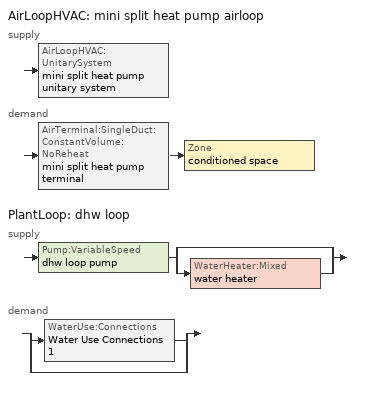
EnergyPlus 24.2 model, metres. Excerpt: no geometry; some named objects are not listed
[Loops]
AirLoopHVAC 'mini split heat pump airloop'
 supply: AirLoopHVAC:UnitarySystem 'mini split heat pump unitary system'
 demand: AirTerminal:SingleDuct:ConstantVolume:NoReheat 'mini split heat pump terminal' > Zone 'conditioned space'
PlantLoop 'dhw loop'
 supply: Pump:VariableSpeed 'dhw loop pump' > split
  | bypass
  | WaterHeater:Mixed 'water heater'
 demand: split
  | WaterUse:Connections 'Water Use Connections 1'
  | bypass
[ZoneControl:Thermostat]
conditioned space Thermostat: Zone or ZoneList=conditioned space; Control Type Schedule=conditioned space Thermostat Schedule; Control 1=conditioned space temperature setpoint; Temperature Difference Between Cutout And Setpoint {deltaC}=0
[ThermostatSetpoint:DualSetpoint]
conditioned space temperature setpoint: Heating Setpoint Temperature Schedule=heating setpoint; Cooling Setpoint Temperature Schedule=cooling setpoint
[AirLoopHVAC:UnitarySystem] Control Type=Load; Controlling Zone or Thermostat Location=conditioned space; Dehumidification Control Type=None; Availability Schedule=Always On Discrete; Fan Placement=BlowThrough; DX Heating Coil Sizing Ratio=1; Use DOAS DX Cooling Coil=No; Minimum Supply Air Temperature {C}=2; Latent Load Control=SensibleOnlyLoadControl; Heating Supply Air Flow Rate Method=SupplyAirFlowRate; No Load Supply Air Flow Rate Method=SupplyAirFlowRate; No Load Supply Air Flow Rate {m3/s}=0; No Load Supply Air Flow Rate Control Set To Low Speed=Yes; Maximum Supply Air Temperature {C}=48.8889; Maximum Outdoor Dry-Bulb Temperature for Supplemental Heater Operation {C}=21; Ancillary On-Cycle Electric Power {W}=0; Ancillary Off-Cycle Electric Power {W}=0
Name | Supply Fan | Supply Air Fan Operating Mode Schedule | Heating Coil | Cooling Supply Air Flow Rate Method | Heating Supply Air Flow Rate {m3/s} | Cooling Coil | Cooling Supply Air Flow Rate {m3/s} | Design Specification Multispeed Object
unit heater unitary system | unit heater supply fan | unit heater auto fan schedule | unit heater htg coil | None | 0.00141584
unit heater unitary system 1 | unit heater supply fan 1 | unit heater auto fan schedule 1 | unit heater htg coil 1 | None | 1.27048
mini split heat pump unitary system | mini split heat pump supply fan | mini split heat pump auto fan schedule | mini split heat pump htg coil | SupplyAirFlowRate | 0.284584 | mini split heat pump clg coil | 0.284584 | Unitary System Performance Multispeed 1
[Fan:SystemModel] Availability Schedule=Always On Discrete; Speed Control Method=Discrete; Electric Power Minimum Flow Rate Fraction=0.2; Design Pressure Rise {Pa}=500; Motor Efficiency=1; Motor In Air Stream Fraction=1; Design Electric Power Consumption {W}=Autosize; Design Power Sizing Method=PowerPerFlow; Electric Power Per Unit Flow Rate Per Unit Pressure {W/((m3/s)-Pa)}=1.66667; Fan Total Efficiency=0.7; Motor Loss Radiative Fraction=0
Name | Design Maximum Air Flow Rate {m3/s} | Electric Power Per Unit Flow Rate {W/(m3/s)} | Number of Speeds | Speed Flow Fraction 1 | Speed Electric Power Fraction 1 | Speed Flow Fraction 2 | Speed Electric Power Fraction 2 | Speed Flow Fraction 3 | Speed Electric Power Fraction 3 | Speed Flow Fraction 4 | Speed Electric Power Fraction 4
unit heater supply fan | 0.00141584 | 1e-06 | 1 | 1 | 1
unit heater supply fan 1 | 1.27048 | 31.4841 | 1 | 1 | 1
mini split heat pump supply fan | 0.350473 | 148.322 | 4 | 0.20706 | 0.00888 | 0.252 | 0.016 | 0.812 | 0.53539 | 1 | 1
[Coil:Heating:Fuel] Availability Schedule=Always On Discrete; On Cycle Parasitic Electric Load {W}=0; Off Cycle Parasitic Fuel Load {W}=0
Name | Fuel Type | Burner Efficiency | Nominal Capacity {W}
unit heater htg coil | Propane | 0.6 | 0.293071
unit heater htg coil 1 | OtherFuel2 | 0.75 | 27046.4
[AirTerminal:SingleDuct:ConstantVolume:NoReheat]
mini split heat pump terminal: Availability Schedule=Always On Discrete; Maximum Air Flow Rate {m3/s}=0.284584
[Zone equipment]
conditioned space: unit heater unitary system, unit heater unitary system 1, mini split heat pump terminal
[AirLoopHVAC]
mini split heat pump airloop: Design Supply Air Flow Rate {m3/s}=0.284584; Design Return Air Flow Fraction of Supply Air Flow=1
[Sizing:System]
mini split heat pump airloop: Type of Load to Size On=Sensible; Design Outdoor Air Flow Rate {m3/s}=Autosize; Central Heating Maximum System Air Flow Ratio=0.3; Preheat Design Temperature {C}=7; Preheat Design Humidity Ratio {kgWater/kgDryAir}=0.008; Precool Design Temperature {C}=12.8; Precool Design Humidity Ratio {kgWater/kgDryAir}=0.008; Central Cooling Design Supply Air Temperature {C}=12.8; Central Heating Design Supply Air Temperature {C}=16.7; Type of Zone Sum to Use=NonCoincident; 100% Outdoor Air in Cooling=Yes; 100% Outdoor Air in Heating=Yes; Central Cooling Design Supply Air Humidity Ratio {kgWater/kgDryAir}=0.0085; Central Heating Design Supply Air Humidity Ratio {kgWater/kgDryAir}=0.008; Cooling Supply Air Flow Rate Method=DesignDay; Cooling Supply Air Flow Rate {m3/s}=0; Cooling Supply Air Flow Rate Per Floor Area {m3/s-m2}=0.00996765; Cooling Fraction of Autosized Cooling Supply Air Flow Rate=1; Cooling Supply Air Flow Rate Per Unit Cooling Capacity {m3/s-W}=3.94755e-05; Heating Supply Air Flow Rate Method=DesignDay; Heating Supply Air Flow Rate {m3/s}=0; Heating Supply Air Flow Rate Per Floor Area {m3/s-m2}=0.00996765; Heating Fraction of Autosized Heating Supply Air Flow Rate=1; Heating Fraction of Autosized Cooling Supply Air Flow Rate=1; Heating Supply Air Flow Rate Per Unit Heating Capacity {m3/s-W}=3.15882e-05; System Outdoor Air Method=ZoneSum; Zone Maximum Outdoor Air Fraction=1; Cooling Design Capacity Method=CoolingDesignCapacity; Cooling Design Capacity {W}=Autosize; Cooling Design Capacity Per Floor Area {W/m2}=234.7; Fraction of Autosized Cooling Design Capacity=1; Heating Design Capacity Method=HeatingDesignCapacity; Heating Design Capacity {W}=Autosize; Heating Design Capacity Per Floor Area {W/m2}=157; Fraction of Autosized Heating Design Capacity=1; Central Cooling Capacity Control Method=OnOff; Occupant Diversity=Autosize
[AvailabilityManager:Scheduled]
mini split heat pump airloop Availability Manager: Schedule=Always On Discrete
[Coil:Heating:DX:MultiSpeed]
mini split heat pump htg coil: Availability Schedule=Always On Discrete; Minimum Outdoor Dry-Bulb Temperature for Compressor Operation {C}=-40; Crankcase Heater Capacity {W}=50; Maximum Outdoor Dry-Bulb Temperature for Crankcase Heater Operation {C}=10; Defrost Energy Input Ratio Function of Temperature Curve=Defrosteir; Maximum Outdoor Dry-Bulb Temperature for Defrost Operation {C}=4.44444; Defrost Strategy=ReverseCycle; Defrost Control=Timed; Defrost Time Period Fraction=0.058333; Resistive Defrost Heater Capacity {W}=AutoSize; Apply Part Load Fraction to Speeds Greater than 1=No; Fuel Type=Electricity; Region number for Calculating HSPF=4; Number of Speeds=2; Speed Gross Rated Heating Capacity 1 {W}=1644; Speed Gross Rated Heating COP 1 {W/W}=4.21514; Speed Rated Air Flow Rate 1 {m3/s}=0.0882919; Speed Rated Supply Air Fan Power Per Volume Flow Rate 2017 1 {W/(m3/s)}=773.3; Speed Rated Supply Air Fan Power Per Volume Flow Rate 2023 1 {W/(m3/s)}=934.4; Speed Heating Capacity Function of Temperature Curve Name 1=Heat-CAP-fT1; Speed Heating Capacity Function of Flow Fraction Curve Name 1=Heat-CAP-fFF1; Speed Energy Input Ratio Function of Temperature Curve Name 1=Heat-EIR-fT1; Speed Energy Input Ratio Function of Flow Fraction Curve Name 1=Heat-EIR-fFF1; Speed Part Load Fraction Correlation Curve Name 1=Heat-PLF-fPLR1; Speed Rated Waste Heat Fraction of Power Input 1=0.2; Speed Waste Heat Function of Temperature Curve Name 1=ConstantBiquadratic 1; Speed Gross Rated Heating Capacity 2 {W}=6475.14; Speed Gross Rated Heating COP 2 {W/W}=2.90594; Speed Rated Air Flow Rate 2 {m3/s}=0.350364; Speed Rated Supply Air Fan Power Per Volume Flow Rate 2017 2 {W/(m3/s)}=773.3; Speed Rated Supply Air Fan Power Per Volume Flow Rate 2023 2 {W/(m3/s)}=934.4; Speed Heating Capacity Function of Temperature Curve Name 2=Heat-CAP-fT2; Speed Heating Capacity Function of Flow Fraction Curve Name 2=Heat-CAP-fFF2; Speed Energy Input Ratio Function of Temperature Curve Name 2=Heat-EIR-fT2; Speed Energy Input Ratio Function of Flow Fraction Curve Name 2=Heat-EIR-fFF2; Speed Part Load Fraction Correlation Curve Name 2=Heat-PLF-fPLR2; Speed Rated Waste Heat Fraction of Power Input 2=0.2; Speed Waste Heat Function of Temperature Curve Name 2=ConstantBiquadratic 1
[Coil:Cooling:DX:MultiSpeed]
mini split heat pump clg coil: Availability Schedule=Always On Discrete; Condenser Type=AirCooled; Minimum Outdoor Dry-Bulb Temperature for Compressor Operation {C}=-25; Apply Part Load Fraction to Speeds Greater than 1=No; Apply Latent Degradation to Speeds Greater than 1=No; Crankcase Heater Capacity {W}=50; Maximum Outdoor Dry-Bulb Temperature for Crankcase Heater Operation {C}=10; Basin Heater Capacity {W/K}=0; Basin Heater Setpoint Temperature {C}=2; Fuel Type=Electricity; Number of Speeds=2; Speed Gross Rated Total Cooling Capacity 1 {W}=1351.96; Speed Gross Rated Sensible Heat Ratio 1=0.806404; Speed Gross Rated Cooling COP 1 {W/W}=3.79972; Speed Rated Air Flow Rate 1 {m3/s}=0.0725462; Speed Rated Evaporator Fan Power Per Volume Flow Rate 2017 1 {W/(m3/s)}=773.3; Speed Rated Evaporator Fan Power Per Volume Flow Rate 2023 1 {W/(m3/s)}=934.4; Speed Total Cooling Capacity Function of Temperature Curve Name 1=Cool-CAP-fT1; Speed Total Cooling Capacity Function of Flow Fraction Curve Name 1=Cool-CAP-fFF1; Speed Energy Input Ratio Function of Temperature Curve Name 1=Cool-EIR-fT1; Speed Energy Input Ratio Function of Flow Fraction Curve Name 1=Cool-EIR-fFF1; Speed Part Load Fraction Correlation Curve Name 1=Cool-PLF-fPLR1; Speed Nominal Time for Condensate Removal to Begin 1 {s}=1000; Speed Ratio of Initial Moisture Evaporation Rate and Steady State Latent Capacity 1=1.5; Speed Maximum Cycling Rate 1 {cycles/hr}=3; Speed Latent Capacity Time Constant 1 {s}=45; Speed Rated Waste Heat Fraction of Power Input 1=0.2; Speed Waste Heat Function of Temperature Curve Name 1=ConstantBiquadratic; Speed Evaporative Condenser Effectiveness 1=0.9; Speed Evaporative Condenser Air Flow Rate 1 {m3/s}=AutoSize; Speed Rated Evaporative Condenser Pump Power Consumption 1 {W}=AutoSize; Speed Gross Rated Total Cooling Capacity 2 {W}=5327.81; Speed Gross Rated Sensible Heat Ratio 2=0.759942; Speed Gross Rated Cooling COP 2 {W/W}=2.89066; Speed Rated Air Flow Rate 2 {m3/s}=0.284495; Speed Rated Evaporator Fan Power Per Volume Flow Rate 2017 2 {W/(m3/s)}=773.3; Speed Rated Evaporator Fan Power Per Volume Flow Rate 2023 2 {W/(m3/s)}=934.4; Speed Total Cooling Capacity Function of Temperature Curve Name 2=Cool-CAP-fT2; Speed Total Cooling Capacity Function of Flow Fraction Curve Name 2=Cool-CAP-fFF2; Speed Energy Input Ratio Function of Temperature Curve Name 2=Cool-EIR-fT2; Speed Energy Input Ratio Function of Flow Fraction Curve Name 2=Cool-EIR-fFF2; Speed Part Load Fraction Correlation Curve Name 2=Cool-PLF-fPLR2; Speed Nominal Time for Condensate Removal to Begin 2 {s}=1000; Speed Ratio of Initial Moisture Evaporation Rate and Steady State Latent Capacity 2=1.5; Speed Maximum Cycling Rate 2 {cycles/hr}=3; Speed Latent Capacity Time Constant 2 {s}=45; Speed Rated Waste Heat Fraction of Power Input 2=0.2; Speed Waste Heat Function of Temperature Curve Name 2=ConstantBiquadratic; Speed Evaporative Condenser Effectiveness 2=0.9; Speed Evaporative Condenser Air Flow Rate 2 {m3/s}=AutoSize; Speed Rated Evaporative Condenser Pump Power Consumption 2 {W}=AutoSize
[UnitarySystemPerformance:Multispeed]
Unitary System Performance Multispeed 1: Number of Speeds for Heating=2; Number of Speeds for Cooling=2; Single Mode Operation=No; No Load Supply Air Flow Rate Ratio=1; Heating Speed Supply Air Flow Ratio 1=0.310345; Cooling Speed Supply Air Flow Ratio 1=0.255; Heating Speed Supply Air Flow Ratio 2=1.23153; Cooling Speed Supply Air Flow Ratio 2=1
[PlantLoop]
dhw loop: Fluid Type=Water; Plant Equipment Operation Scheme=dhw loop Operation Schemes; Maximum Loop Temperature {C}=100; Minimum Loop Temperature {C}=0; Maximum Loop Flow Rate {m3/s}=0.01; Minimum Loop Flow Rate {m3/s}=0; Plant Loop Volume {m3}=0.003; Load Distribution Scheme=Optimal; Plant Loop Demand Calculation Scheme=SingleSetpoint; Common Pipe Simulation=None
[Sizing:Plant]
dhw loop: Loop Type=Heating; Design Loop Exit Temperature {C}=56; Loop Design Temperature Difference {deltaC}=5.55556; Sizing Option=NonCoincident; Zone Timesteps in Averaging Window=1; Coincident Sizing Factor Mode=None
[Pump:VariableSpeed]
dhw loop pump: Design Maximum Flow Rate {m3/s}=0.01; Design Pump Head {Pa}=1; Design Power Consumption {W}=0; Motor Efficiency=0.85; Fraction of Motor Inefficiencies to Fluid Stream=0; Coefficient 1 of the Part Load Performance Curve=0; Coefficient 2 of the Part Load Performance Curve=1; Coefficient 3 of the Part Load Performance Curve=0; Coefficient 4 of the Part Load Performance Curve=0; Design Minimum Flow Rate {m3/s}=0; Pump Control Type=Intermittent; Skin Loss Radiative Fraction=0.5; Design Power Sizing Method=PowerPerFlowPerPressure; Design Electric Power per Unit Flow Rate {W/(m3/s)}=348701.1; Design Shaft Power per Unit Flow Rate per Unit Head {W/((m3/s)-Pa)}=1.28205; Design Minimum Flow Rate Fraction=0
[WaterHeater:Mixed]
water heater: Tank Volume {m3}=0.245635; Setpoint Temperature Schedule=water heater setpoint; Deadband Temperature Difference {deltaC}=2; Maximum Temperature Limit {C}=99; Heater Control Type=Cycle; Heater Maximum Capacity {W}=5500.06; Heater Minimum Capacity {W}=0; Heater Ignition Minimum Flow Rate {m3/s}=0; Heater Ignition Delay {s}=0; Heater Fuel Type=Electricity; Heater Thermal Efficiency=1; Off Cycle Parasitic Fuel Consumption Rate {W}=0; Off Cycle Parasitic Fuel Type=Electricity; Off Cycle Parasitic Heat Fraction to Tank=0; On Cycle Parasitic Fuel Consumption Rate {W}=0; On Cycle Parasitic Fuel Type=Electricity; On Cycle Parasitic Heat Fraction to Tank=0; Ambient Temperature Indicator=Zone; Ambient Temperature Zone=conditioned space; Off Cycle Loss Coefficient to Ambient Temperature {W/K}=1.8627; Off Cycle Loss Fraction to Zone=1; On Cycle Loss Coefficient to Ambient Temperature {W/K}=1.8627; On Cycle Loss Fraction to Zone=1; Use Side Effectiveness=1; Source Side Effectiveness=1; Use Side Design Flow Rate {m3/s}=Autosize; Source Side Design Flow Rate {m3/s}=Autosize; Indirect Water Heating Recovery Time {hr}=1.5; Source Side Flow Control Mode=IndirectHeatPrimarySetpoint
[WaterHeater:Sizing]
water heater: Design Mode=PeakDraw; Time Storage Can Meet Peak Draw {hr}=0.538503; Time for Tank Recovery {hr}=0; Nominal Tank Volume for Autosizing Plant Connections {m3}=1
[SetpointManager:Scheduled]
Setpoint Manager Scheduled 1: Control Variable=Temperature; Schedule=dhw temp
[WaterUse:Connections]
Water Use Connections 1: Drain Water Heat Exchanger Type=None; Drain Water Heat Exchanger Destination=Plant; Water Use Equipment Name 1=dhw fixtures; Water Use Equipment Name 2=dhw distribution waste; Water Use Equipment Name 3=clothes washer; Water Use Equipment Name 4=dishwasher
[WaterUse:Equipment]
Name | Peak Flow Rate {m3/s} | Flow Rate Fraction Schedule | Target Temperature Schedule
dhw fixtures | 4.43975e-06 | dhw fixtures schedule | mixed water temperature schedule
dhw distribution waste | 1.34594e-06 | dhw fixtures schedule | mixed water temperature schedule
clothes washer | 9.69919e-07 | clothes washer schedule
dishwasher | 2.90872e-07 | dishwasher schedule
[PlantEquipmentOperationSchemes]
dhw loop Operation Schemes: Control Scheme Object Type 1=PlantEquipmentOperation:HeatingLoad; Control Scheme Name 1=dhw loop Heating Operation Scheme; Control Scheme Schedule Name 1=Always On Discrete
[PlantEquipmentOperation:HeatingLoad]
dhw loop Heating Operation Scheme: Load Range Lower Limit 1 {W}=0; Load Range Upper Limit 1 {W}=1000000000; Range Equipment List Name 1=dhw loop Heating Equipment List
[PlantEquipmentList]
dhw loop Heating Equipment List: WaterHeater:Mixed, water heater
[EnergyManagementSystem:GlobalVariable]
infil_program_Qfan
infil_program_Qinf
mini_split_heat_pump_airloop_Fan_RTF
natural_vent_program_Qnv
natural_vent_program_Qwhf
[EnergyManagementSystem:InternalVariable]
mini_split_heat_pump_airloop_max_sup_fan_mfr: Internal Data Index Key=mini split heat pump supply fan; Internal Data Type=Fan Maximum Mass Flow Rate
[EnergyManagementSystem:Sensor]
Name | Output:Variable or Output:Meter Index Key | Output:Variable or Output:Meter
airflow_gain | infil flow | Infiltration Sensible Heat Gain Energy
airflow_gain_1 | natural vent flow | Infiltration Sensible Heat Gain Energy
airflow_gain_2 | whole house fan flow | Infiltration Sensible Heat Gain Energy
airflow_loss | infil flow | Infiltration Sensible Heat Loss Energy
airflow_loss_1 | natural vent flow | Infiltration Sensible Heat Loss Energy
airflow_loss_2 | whole house fan flow | Infiltration Sensible Heat Loss Energy
clg_load_cond |  | Cooling:EnergyTransfer:Zone:CONDITIONED SPACE
clg_sp_s; clg_sp_s_1 | cooling setpoint | Schedule Value
clothes_dryer_exhaust_0_sch_s | clothes dryer exhaust 0 schedule | Schedule Value
conditioned_space_clg_unmet_s | conditioned space | Zone Cooling Setpoint Not Met Time
conditioned_space_htg_unmet_s | conditioned space | Zone Heating Setpoint Not Met Time
cool_season | cooling season schedule | Schedule Value
dhw_loss | water heater | Water Heater Heat Loss Energy
dhw_rtf | water heater | Water Heater Runtime Fraction
fridge_tin_s; tin_s; tin_s_1 | conditioned space | Zone Mean Air Temperature
htg_load_cond |  | Heating:EnergyTransfer:Zone:CONDITIONED SPACE
htg_sp_s; htg_sp_s_1 | heating setpoint | Schedule Value
ig_ee_conv | clothes dryer | Electric Equipment Convective Heating Energy
ig_ee_conv_1 | clothes washer | Electric Equipment Convective Heating Energy
ig_ee_conv_2 | cooking range | Electric Equipment Convective Heating Energy
ig_ee_conv_3 | dishwasher | Electric Equipment Convective Heating Energy
ig_ee_conv_4 | fridge | Electric Equipment Convective Heating Energy
ig_ee_conv_5 | misc plug loads | Electric Equipment Convective Heating Energy
ig_ee_conv_6 | whole house fan | Electric Equipment Convective Heating Energy
ig_ee_rad | clothes dryer | Electric Equipment Radiant Heating Energy
ig_ee_rad_1 | clothes washer | Electric Equipment Radiant Heating Energy
ig_ee_rad_2 | cooking range | Electric Equipment Radiant Heating Energy
ig_ee_rad_3 | dishwasher | Electric Equipment Radiant Heating Energy
ig_ee_rad_4 | fridge | Electric Equipment Radiant Heating Energy
ig_ee_rad_5 | misc plug loads | Electric Equipment Radiant Heating Energy
ig_ee_rad_6 | whole house fan | Electric Equipment Radiant Heating Energy
ig_lgt_conv | interior lighting | Lights Convective Heating Energy
ig_lgt_rad | interior lighting | Lights Radiant Heating Energy
ig_lgt_vis | interior lighting | Lights Visible Radiation Heating Energy
ig_oe_conv | clothes dryer 1 | Other Equipment Convective Heating Energy
ig_oe_conv_1 | cooking range 1 | Other Equipment Convective Heating Energy
ig_oe_conv_2 | general water use latent | Other Equipment Convective Heating Energy
ig_oe_conv_3 | general water use sensible | Other Equipment Convective Heating Energy
ig_oe_conv_4 | water heater energy adjustment1 | Other Equipment Convective Heating Energy
ig_oe_rad | clothes dryer 1 | Other Equipment Radiant Heating Energy
ig_oe_rad_1 | cooking range 1 | Other Equipment Radiant Heating Energy
ig_oe_rad_2 | general water use latent | Other Equipment Radiant Heating Energy
ig_oe_rad_3 | general water use sensible | Other Equipment Radiant Heating Energy
ig_oe_rad_4 | water heater energy adjustment1 | Other Equipment Radiant Heating Energy
ig_ppl_conv | occupants | People Convective Heating Energy
ig_ppl_rad | occupants | People Radiant Heating Energy
im_conv | furniture mass conditioned space 1 | Surface Inside Face Convection Heat Gain Energy
im_conv_1 | partition wall mass | Surface Inside Face Convection Heat Gain Energy
im_ig | furniture mass conditioned space 1 | Surface Inside Face Internal Gains Radiation Heat Gain Energy
im_ig_1 | partition wall mass | Surface Inside Face Internal Gains Radiation Heat Gain Energy
im_lgt | furniture mass conditioned space 1 | Surface Inside Face Lights Radiation Heat Gain Energy
im_lgt_1 | partition wall mass | Surface Inside Face Lights Radiation Heat Gain Energy
im_sol | furniture mass conditioned space 1 | Surface Inside Face Solar Radiation Heat Gain Energy
im_sol_1 | partition wall mass | Surface Inside Face Solar Radiation Heat Gain Energy
im_surf | furniture mass conditioned space 1 | Surface Inside Face Net Surface Thermal Radiation Heat Gain Energy
im_surf_1 | partition wall mass | Surface Inside Face Net Surface Thermal Radiation Heat Gain Energy
mini_split_heat_pump_airloop_Fan_RTF_s | mini split heat pump supply fan | Fan Runtime Fraction Speed 1
mini_split_heat_pump_airloop_Fan_RTF_s_1 | mini split heat pump supply fan | Fan Runtime Fraction Speed 2
mini_split_heat_pump_airloop_Fan_RTF_s_2 | mini split heat pump supply fan | Fan Runtime Fraction Speed 3
mini_split_heat_pump_airloop_Fan_RTF_s_3 | mini split heat pump supply fan | Fan Runtime Fraction Speed 4
mini_split_heat_pump_clg_coil_s | mini split heat pump clg coil | Cooling Coil Total Cooling Energy
mini_split_heat_pump_htg_coil_s | mini split heat pump htg coil | Heating Coil Heating Energy
mini_split_heat_pump_supply_fan_s | mini split heat pump supply fan | Fan Electricity Energy
mv_conv | mech vent house fan | Electric Equipment Convective Heating Energy
mv_conv_1 | mech vent house fan cfis | Electric Equipment Convective Heating Energy
mv_conv_2 | mech vent house fan latent load | Other Equipment Convective Heating Energy
mv_conv_3 | mech vent house fan sensible load | Other Equipment Convective Heating Energy
mv_rad | mech vent house fan | Electric Equipment Radiant Heating Energy
mv_rad_1 | mech vent house fan cfis | Electric Equipment Radiant Heating Energy
mv_rad_2 | mech vent house fan latent load | Other Equipment Radiant Heating Energy
mv_rad_3 | mech vent house fan sensible load | Other Equipment Radiant Heating Energy
natural_vent_s | natural vent schedule | Schedule Value
out_pb_s |  | Site Outdoor Air Barometric Pressure
out_wt_s |  | Site Outdoor Air Humidity Ratio
site_vw_s |  | Site Wind Speed
ss_back_out | Window1 | Surface Window Shortwave from Zone Back Out Window Heat Transfer Rate
ss_back_out_1 | Window10 | Surface Window Shortwave from Zone Back Out Window Heat Transfer Rate
ss_back_out_10 | Window20 | Surface Window Shortwave from Zone Back Out Window Heat Transfer Rate
ss_back_out_11 | Window22 | Surface Window Shortwave from Zone Back Out Window Heat Transfer Rate
ss_back_out_12 | Window23 | Surface Window Shortwave from Zone Back Out Window Heat Transfer Rate
ss_back_out_13 | Window25 | Surface Window Shortwave from Zone Back Out Window Heat Transfer Rate
ss_back_out_14 | Window26 | Surface Window Shortwave from Zone Back Out Window Heat Transfer Rate
ss_back_out_15 | Window27 | Surface Window Shortwave from Zone Back Out Window Heat Transfer Rate
ss_back_out_16 | Window28 | Surface Window Shortwave from Zone Back Out Window Heat Transfer Rate
ss_back_out_17 | Window29 | Surface Window Shortwave from Zone Back Out Window Heat Transfer Rate
ss_back_out_18 | Window3 | Surface Window Shortwave from Zone Back Out Window Heat Transfer Rate
ss_back_out_19 | Window30 | Surface Window Shortwave from Zone Back Out Window Heat Transfer Rate
ss_back_out_2 | Window11 | Surface Window Shortwave from Zone Back Out Window Heat Transfer Rate
ss_back_out_20 | Window31 | Surface Window Shortwave from Zone Back Out Window Heat Transfer Rate
ss_back_out_21 | Window32 | Surface Window Shortwave from Zone Back Out Window Heat Transfer Rate
ss_back_out_22 | Window34 | Surface Window Shortwave from Zone Back Out Window Heat Transfer Rate
ss_back_out_23 | Window36 | Surface Window Shortwave from Zone Back Out Window Heat Transfer Rate
ss_back_out_24 | Window37 | Surface Window Shortwave from Zone Back Out Window Heat Transfer Rate
ss_back_out_25 | Window38 | Surface Window Shortwave from Zone Back Out Window Heat Transfer Rate
ss_back_out_26 | Window4 | Surface Window Shortwave from Zone Back Out Window Heat Transfer Rate
ss_back_out_27 | Window41 | Surface Window Shortwave from Zone Back Out Window Heat Transfer Rate
ss_back_out_28 | Window42 | Surface Window Shortwave from Zone Back Out Window Heat Transfer Rate
ss_back_out_29 | Window43 | Surface Window Shortwave from Zone Back Out Window Heat Transfer Rate
ss_back_out_3 | Window12 | Surface Window Shortwave from Zone Back Out Window Heat Transfer Rate
ss_back_out_30 | Window44 | Surface Window Shortwave from Zone Back Out Window Heat Transfer Rate
ss_back_out_31 | Window48 | Surface Window Shortwave from Zone Back Out Window Heat Transfer Rate
ss_back_out_32 | Window49 | Surface Window Shortwave from Zone Back Out Window Heat Transfer Rate
ss_back_out_33 | Window50 | Surface Window Shortwave from Zone Back Out Window Heat Transfer Rate
ss_back_out_34 | Window6 | Surface Window Shortwave from Zone Back Out Window Heat Transfer Rate
ss_back_out_35 | Window8 | Surface Window Shortwave from Zone Back Out Window Heat Transfer Rate
ss_back_out_36 | Window9 | Surface Window Shortwave from Zone Back Out Window Heat Transfer Rate
ss_back_out_4 | Window13 | Surface Window Shortwave from Zone Back Out Window Heat Transfer Rate
ss_back_out_5 | Window15 | Surface Window Shortwave from Zone Back Out Window Heat Transfer Rate
ss_back_out_6 | Window16 | Surface Window Shortwave from Zone Back Out Window Heat Transfer Rate
ss_back_out_7 | Window17 | Surface Window Shortwave from Zone Back Out Window Heat Transfer Rate
ss_back_out_8 | Window18 | Surface Window Shortwave from Zone Back Out Window Heat Transfer Rate
ss_back_out_9 | Window19 | Surface Window Shortwave from Zone Back Out Window Heat Transfer Rate
ss_conv | Door1 | Surface Inside Face Convection Heat Gain Energy
ss_conv_1 | Door5 | Surface Inside Face Convection Heat Gain Energy
ss_conv_10 | Window18 | Surface Inside Face Convection Heat Gain Energy
ss_conv_11 | Window19 | Surface Inside Face Convection Heat Gain Energy
ss_conv_12 | Window20 | Surface Inside Face Convection Heat Gain Energy
ss_conv_13 | Window22 | Surface Inside Face Convection Heat Gain Energy
ss_conv_14 | Window23 | Surface Inside Face Convection Heat Gain Energy
ss_conv_15 | Window25 | Surface Inside Face Convection Heat Gain Energy
ss_conv_16 | Window26 | Surface Inside Face Convection Heat Gain Energy
ss_conv_17 | Window27 | Surface Inside Face Convection Heat Gain Energy
ss_conv_18 | Window28 | Surface Inside Face Convection Heat Gain Energy
ss_conv_19 | Window29 | Surface Inside Face Convection Heat Gain Energy
ss_conv_2 | Window1 | Surface Inside Face Convection Heat Gain Energy
ss_conv_20 | Window3 | Surface Inside Face Convection Heat Gain Energy
ss_conv_21 | Window30 | Surface Inside Face Convection Heat Gain Energy
ss_conv_22 | Window31 | Surface Inside Face Convection Heat Gain Energy
ss_conv_23 | Window32 | Surface Inside Face Convection Heat Gain Energy
ss_conv_24 | Window34 | Surface Inside Face Convection Heat Gain Energy
ss_conv_25 | Window36 | Surface Inside Face Convection Heat Gain Energy
ss_conv_26 | Window37 | Surface Inside Face Convection Heat Gain Energy
ss_conv_27 | Window38 | Surface Inside Face Convection Heat Gain Energy
ss_conv_28 | Window4 | Surface Inside Face Convection Heat Gain Energy
ss_conv_29 | Window41 | Surface Inside Face Convection Heat Gain Energy
ss_conv_3 | Window10 | Surface Inside Face Convection Heat Gain Energy
ss_conv_30 | Window42 | Surface Inside Face Convection Heat Gain Energy
ss_conv_31 | Window43 | Surface Inside Face Convection Heat Gain Energy
ss_conv_32 | Window44 | Surface Inside Face Convection Heat Gain Energy
ss_conv_33 | Window48 | Surface Inside Face Convection Heat Gain Energy
ss_conv_34 | Window49 | Surface Inside Face Convection Heat Gain Energy
ss_conv_35 | Window50 | Surface Inside Face Convection Heat Gain Energy
ss_conv_36 | Window6 | Surface Inside Face Convection Heat Gain Energy
ss_conv_37 | Window8 | Surface Inside Face Convection Heat Gain Energy
ss_conv_38 | Window9 | Surface Inside Face Convection Heat Gain Energy
ss_conv_4 | Window11 | Surface Inside Face Convection Heat Gain Energy
ss_conv_5 | Window12 | Surface Inside Face Convection Heat Gain Energy
ss_conv_6 | Window13 | Surface Inside Face Convection Heat Gain Energy
ss_conv_7 | Window15 | Surface Inside Face Convection Heat Gain Energy
ss_conv_8 | Window16 | Surface Inside Face Convection Heat Gain Energy
ss_conv_9 | Window17 | Surface Inside Face Convection Heat Gain Energy
ss_ig | Door1 | Surface Inside Face Internal Gains Radiation Heat Gain Energy
ss_ig_1 | Door5 | Surface Inside Face Internal Gains Radiation Heat Gain Energy
ss_ig_10 | Window18 | Surface Inside Face Internal Gains Radiation Heat Gain Energy
ss_ig_11 | Window19 | Surface Inside Face Internal Gains Radiation Heat Gain Energy
ss_ig_12 | Window20 | Surface Inside Face Internal Gains Radiation Heat Gain Energy
ss_ig_13 | Window22 | Surface Inside Face Internal Gains Radiation Heat Gain Energy
ss_ig_14 | Window23 | Surface Inside Face Internal Gains Radiation Heat Gain Energy
ss_ig_15 | Window25 | Surface Inside Face Internal Gains Radiation Heat Gain Energy
ss_ig_16 | Window26 | Surface Inside Face Internal Gains Radiation Heat Gain Energy
ss_ig_17 | Window27 | Surface Inside Face Internal Gains Radiation Heat Gain Energy
ss_ig_18 | Window28 | Surface Inside Face Internal Gains Radiation Heat Gain Energy
ss_ig_19 | Window29 | Surface Inside Face Internal Gains Radiation Heat Gain Energy
ss_ig_2 | Window1 | Surface Inside Face Internal Gains Radiation Heat Gain Energy
ss_ig_20 | Window3 | Surface Inside Face Internal Gains Radiation Heat Gain Energy
ss_ig_21 | Window30 | Surface Inside Face Internal Gains Radiation Heat Gain Energy
ss_ig_22 | Window31 | Surface Inside Face Internal Gains Radiation Heat Gain Energy
ss_ig_23 | Window32 | Surface Inside Face Internal Gains Radiation Heat Gain Energy
ss_ig_24 | Window34 | Surface Inside Face Internal Gains Radiation Heat Gain Energy
ss_ig_25 | Window36 | Surface Inside Face Internal Gains Radiation Heat Gain Energy
ss_ig_26 | Window37 | Surface Inside Face Internal Gains Radiation Heat Gain Energy
ss_ig_27 | Window38 | Surface Inside Face Internal Gains Radiation Heat Gain Energy
ss_ig_28 | Window4 | Surface Inside Face Internal Gains Radiation Heat Gain Energy
ss_ig_29 | Window41 | Surface Inside Face Internal Gains Radiation Heat Gain Energy
ss_ig_3 | Window10 | Surface Inside Face Internal Gains Radiation Heat Gain Energy
ss_ig_30 | Window42 | Surface Inside Face Internal Gains Radiation Heat Gain Energy
ss_ig_31 | Window43 | Surface Inside Face Internal Gains Radiation Heat Gain Energy
ss_ig_32 | Window44 | Surface Inside Face Internal Gains Radiation Heat Gain Energy
ss_ig_33 | Window48 | Surface Inside Face Internal Gains Radiation Heat Gain Energy
ss_ig_34 | Window49 | Surface Inside Face Internal Gains Radiation Heat Gain Energy
ss_ig_35 | Window50 | Surface Inside Face Internal Gains Radiation Heat Gain Energy
ss_ig_36 | Window6 | Surface Inside Face Internal Gains Radiation Heat Gain Energy
ss_ig_37 | Window8 | Surface Inside Face Internal Gains Radiation Heat Gain Energy
ss_ig_38 | Window9 | Surface Inside Face Internal Gains Radiation Heat Gain Energy
ss_ig_4 | Window11 | Surface Inside Face Internal Gains Radiation Heat Gain Energy
ss_ig_5 | Window12 | Surface Inside Face Internal Gains Radiation Heat Gain Energy
ss_ig_6 | Window13 | Surface Inside Face Internal Gains Radiation Heat Gain Energy
ss_ig_7 | Window15 | Surface Inside Face Internal Gains Radiation Heat Gain Energy
ss_ig_8 | Window16 | Surface Inside Face Internal Gains Radiation Heat Gain Energy
ss_ig_9 | Window17 | Surface Inside Face Internal Gains Radiation Heat Gain Energy
ss_lgt | Door1 | Surface Inside Face Lights Radiation Heat Gain Energy
ss_lgt_1 | Door5 | Surface Inside Face Lights Radiation Heat Gain Energy
ss_sol | Door1 | Surface Inside Face Solar Radiation Heat Gain Energy
ss_sol_1 | Door5 | Surface Inside Face Solar Radiation Heat Gain Energy
ss_surf | Door1 | Surface Inside Face Net Surface Thermal Radiation Heat Gain Energy
ss_surf_1 | Door5 | Surface Inside Face Net Surface Thermal Radiation Heat Gain Energy
ss_surf_10 | Window18 | Surface Inside Face Net Surface Thermal Radiation Heat Gain Energy
ss_surf_11 | Window19 | Surface Inside Face Net Surface Thermal Radiation Heat Gain Energy
ss_surf_12 | Window20 | Surface Inside Face Net Surface Thermal Radiation Heat Gain Energy
ss_surf_13 | Window22 | Surface Inside Face Net Surface Thermal Radiation Heat Gain Energy
ss_surf_14 | Window23 | Surface Inside Face Net Surface Thermal Radiation Heat Gain Energy
ss_surf_15 | Window25 | Surface Inside Face Net Surface Thermal Radiation Heat Gain Energy
ss_surf_16 | Window26 | Surface Inside Face Net Surface Thermal Radiation Heat Gain Energy
ss_surf_17 | Window27 | Surface Inside Face Net Surface Thermal Radiation Heat Gain Energy
ss_surf_18 | Window28 | Surface Inside Face Net Surface Thermal Radiation Heat Gain Energy
ss_surf_19 | Window29 | Surface Inside Face Net Surface Thermal Radiation Heat Gain Energy
ss_surf_2 | Window1 | Surface Inside Face Net Surface Thermal Radiation Heat Gain Energy
ss_surf_20 | Window3 | Surface Inside Face Net Surface Thermal Radiation Heat Gain Energy
ss_surf_21 | Window30 | Surface Inside Face Net Surface Thermal Radiation Heat Gain Energy
ss_surf_22 | Window31 | Surface Inside Face Net Surface Thermal Radiation Heat Gain Energy
ss_surf_23 | Window32 | Surface Inside Face Net Surface Thermal Radiation Heat Gain Energy
ss_surf_24 | Window34 | Surface Inside Face Net Surface Thermal Radiation Heat Gain Energy
ss_surf_25 | Window36 | Surface Inside Face Net Surface Thermal Radiation Heat Gain Energy
ss_surf_26 | Window37 | Surface Inside Face Net Surface Thermal Radiation Heat Gain Energy
ss_surf_27 | Window38 | Surface Inside Face Net Surface Thermal Radiation Heat Gain Energy
ss_surf_28 | Window4 | Surface Inside Face Net Surface Thermal Radiation Heat Gain Energy
ss_surf_29 | Window41 | Surface Inside Face Net Surface Thermal Radiation Heat Gain Energy
ss_surf_3 | Window10 | Surface Inside Face Net Surface Thermal Radiation Heat Gain Energy
ss_surf_30 | Window42 | Surface Inside Face Net Surface Thermal Radiation Heat Gain Energy
ss_surf_31 | Window43 | Surface Inside Face Net Surface Thermal Radiation Heat Gain Energy
ss_surf_32 | Window44 | Surface Inside Face Net Surface Thermal Radiation Heat Gain Energy
ss_surf_33 | Window48 | Surface Inside Face Net Surface Thermal Radiation Heat Gain Energy
ss_surf_34 | Window49 | Surface Inside Face Net Surface Thermal Radiation Heat Gain Energy
ss_surf_35 | Window50 | Surface Inside Face Net Surface Thermal Radiation Heat Gain Energy
ss_surf_36 | Window6 | Surface Inside Face Net Surface Thermal Radiation Heat Gain Energy
ss_surf_37 | Window8 | Surface Inside Face Net Surface Thermal Radiation Heat Gain Energy
ss_surf_38 | Window9 | Surface Inside Face Net Surface Thermal Radiation Heat Gain Energy
ss_surf_4 | Window11 | Surface Inside Face Net Surface Thermal Radiation Heat Gain Energy
ss_surf_5 | Window12 | Surface Inside Face Net Surface Thermal Radiation Heat Gain Energy
ss_surf_6 | Window13 | Surface Inside Face Net Surface Thermal Radiation Heat Gain Energy
ss_surf_7 | Window15 | Surface Inside Face Net Surface Thermal Radiation Heat Gain Energy
ss_surf_8 | Window16 | Surface Inside Face Net Surface Thermal Radiation Heat Gain Energy
ss_surf_9 | Window17 | Surface Inside Face Net Surface Thermal Radiation Heat Gain Energy
ss_trans_in | Window1 | Surface Window Transmitted Solar Radiation Rate
ss_trans_in_1 | Window10 | Surface Window Transmitted Solar Radiation Rate
ss_trans_in_10 | Window20 | Surface Window Transmitted Solar Radiation Rate
ss_trans_in_11 | Window22 | Surface Window Transmitted Solar Radiation Rate
ss_trans_in_12 | Window23 | Surface Window Transmitted Solar Radiation Rate
ss_trans_in_13 | Window25 | Surface Window Transmitted Solar Radiation Rate
ss_trans_in_14 | Window26 | Surface Window Transmitted Solar Radiation Rate
ss_trans_in_15 | Window27 | Surface Window Transmitted Solar Radiation Rate
ss_trans_in_16 | Window28 | Surface Window Transmitted Solar Radiation Rate
ss_trans_in_17 | Window29 | Surface Window Transmitted Solar Radiation Rate
ss_trans_in_18 | Window3 | Surface Window Transmitted Solar Radiation Rate
ss_trans_in_19 | Window30 | Surface Window Transmitted Solar Radiation Rate
ss_trans_in_2 | Window11 | Surface Window Transmitted Solar Radiation Rate
ss_trans_in_20 | Window31 | Surface Window Transmitted Solar Radiation Rate
ss_trans_in_21 | Window32 | Surface Window Transmitted Solar Radiation Rate
ss_trans_in_22 | Window34 | Surface Window Transmitted Solar Radiation Rate
ss_trans_in_23 | Window36 | Surface Window Transmitted Solar Radiation Rate
ss_trans_in_24 | Window37 | Surface Window Transmitted Solar Radiation Rate
ss_trans_in_25 | Window38 | Surface Window Transmitted Solar Radiation Rate
ss_trans_in_26 | Window4 | Surface Window Transmitted Solar Radiation Rate
ss_trans_in_27 | Window41 | Surface Window Transmitted Solar Radiation Rate
ss_trans_in_28 | Window42 | Surface Window Transmitted Solar Radiation Rate
ss_trans_in_29 | Window43 | Surface Window Transmitted Solar Radiation Rate
ss_trans_in_3 | Window12 | Surface Window Transmitted Solar Radiation Rate
ss_trans_in_30 | Window44 | Surface Window Transmitted Solar Radiation Rate
ss_trans_in_31 | Window48 | Surface Window Transmitted Solar Radiation Rate
ss_trans_in_32 | Window49 | Surface Window Transmitted Solar Radiation Rate
ss_trans_in_33 | Window50 | Surface Window Transmitted Solar Radiation Rate
ss_trans_in_34 | Window6 | Surface Window Transmitted Solar Radiation Rate
ss_trans_in_35 | Window8 | Surface Window Transmitted Solar Radiation Rate
ss_trans_in_36 | Window9 | Surface Window Transmitted Solar Radiation Rate
ss_trans_in_4 | Window13 | Surface Window Transmitted Solar Radiation Rate
ss_trans_in_5 | Window15 | Surface Window Transmitted Solar Radiation Rate
ss_trans_in_6 | Window16 | Surface Window Transmitted Solar Radiation Rate
ss_trans_in_7 | Window17 | Surface Window Transmitted Solar Radiation Rate
ss_trans_in_8 | Window18 | Surface Window Transmitted Solar Radiation Rate
ss_trans_in_9 | Window19 | Surface Window Transmitted Solar Radiation Rate
ss_trans_out | Window1 | Surface Inside Face Initial Transmitted Diffuse Transmitted Out Window Solar Radiation Rate
ss_trans_out_1 | Window10 | Surface Inside Face Initial Transmitted Diffuse Transmitted Out Window Solar Radiation Rate
ss_trans_out_10 | Window20 | Surface Inside Face Initial Transmitted Diffuse Transmitted Out Window Solar Radiation Rate
ss_trans_out_11 | Window22 | Surface Inside Face Initial Transmitted Diffuse Transmitted Out Window Solar Radiation Rate
ss_trans_out_12 | Window23 | Surface Inside Face Initial Transmitted Diffuse Transmitted Out Window Solar Radiation Rate
ss_trans_out_13 | Window25 | Surface Inside Face Initial Transmitted Diffuse Transmitted Out Window Solar Radiation Rate
ss_trans_out_14 | Window26 | Surface Inside Face Initial Transmitted Diffuse Transmitted Out Window Solar Radiation Rate
ss_trans_out_15 | Window27 | Surface Inside Face Initial Transmitted Diffuse Transmitted Out Window Solar Radiation Rate
ss_trans_out_16 | Window28 | Surface Inside Face Initial Transmitted Diffuse Transmitted Out Window Solar Radiation Rate
ss_trans_out_17 | Window29 | Surface Inside Face Initial Transmitted Diffuse Transmitted Out Window Solar Radiation Rate
ss_trans_out_18 | Window3 | Surface Inside Face Initial Transmitted Diffuse Transmitted Out Window Solar Radiation Rate
ss_trans_out_19 | Window30 | Surface Inside Face Initial Transmitted Diffuse Transmitted Out Window Solar Radiation Rate
ss_trans_out_2 | Window11 | Surface Inside Face Initial Transmitted Diffuse Transmitted Out Window Solar Radiation Rate
ss_trans_out_20 | Window31 | Surface Inside Face Initial Transmitted Diffuse Transmitted Out Window Solar Radiation Rate
ss_trans_out_21 | Window32 | Surface Inside Face Initial Transmitted Diffuse Transmitted Out Window Solar Radiation Rate
ss_trans_out_22 | Window34 | Surface Inside Face Initial Transmitted Diffuse Transmitted Out Window Solar Radiation Rate
ss_trans_out_23 | Window36 | Surface Inside Face Initial Transmitted Diffuse Transmitted Out Window Solar Radiation Rate
ss_trans_out_24 | Window37 | Surface Inside Face Initial Transmitted Diffuse Transmitted Out Window Solar Radiation Rate
ss_trans_out_25 | Window38 | Surface Inside Face Initial Transmitted Diffuse Transmitted Out Window Solar Radiation Rate
ss_trans_out_26 | Window4 | Surface Inside Face Initial Transmitted Diffuse Transmitted Out Window Solar Radiation Rate
ss_trans_out_27 | Window41 | Surface Inside Face Initial Transmitted Diffuse Transmitted Out Window Solar Radiation Rate
ss_trans_out_28 | Window42 | Surface Inside Face Initial Transmitted Diffuse Transmitted Out Window Solar Radiation Rate
ss_trans_out_29 | Window43 | Surface Inside Face Initial Transmitted Diffuse Transmitted Out Window Solar Radiation Rate
ss_trans_out_3 | Window12 | Surface Inside Face Initial Transmitted Diffuse Transmitted Out Window Solar Radiation Rate
ss_trans_out_30 | Window44 | Surface Inside Face Initial Transmitted Diffuse Transmitted Out Window Solar Radiation Rate
ss_trans_out_31 | Window48 | Surface Inside Face Initial Transmitted Diffuse Transmitted Out Window Solar Radiation Rate
ss_trans_out_32 | Window49 | Surface Inside Face Initial Transmitted Diffuse Transmitted Out Window Solar Radiation Rate
ss_trans_out_33 | Window50 | Surface Inside Face Initial Transmitted Diffuse Transmitted Out Window Solar Radiation Rate
ss_trans_out_34 | Window6 | Surface Inside Face Initial Transmitted Diffuse Transmitted Out Window Solar Radiation Rate
ss_trans_out_35 | Window8 | Surface Inside Face Initial Transmitted Diffuse Transmitted Out Window Solar Radiation Rate
ss_trans_out_36 | Window9 | Surface Inside Face Initial Transmitted Diffuse Transmitted Out Window Solar Radiation Rate
ss_trans_out_4 | Window13 | Surface Inside Face Initial Transmitted Diffuse Transmitted Out Window Solar Radiation Rate
ss_trans_out_5 | Window15 | Surface Inside Face Initial Transmitted Diffuse Transmitted Out Window Solar Radiation Rate
ss_trans_out_6 | Window16 | Surface Inside Face Initial Transmitted Diffuse Transmitted Out Window Solar Radiation Rate
ss_trans_out_7 | Window17 | Surface Inside Face Initial Transmitted Diffuse Transmitted Out Window Solar Radiation Rate
ss_trans_out_8 | Window18 | Surface Inside Face Initial Transmitted Diffuse Transmitted Out Window Solar Radiation Rate
ss_trans_out_9 | Window19 | Surface Inside Face Initial Transmitted Diffuse Transmitted Out Window Solar Radiation Rate
s_conv | Floor1 | Surface Inside Face Convection Heat Gain Energy
s_conv_1 | Floor2 | Surface Inside Face Convection Heat Gain Energy
s_conv_10 | Roof2:135 | Surface Inside Face Convection Heat Gain Energy
s_conv_11 | Roof2:225 | Surface Inside Face Convection Heat Gain Energy
s_conv_12 | Roof2:315 | Surface Inside Face Convection Heat Gain Energy
s_conv_13 | Roof2:45 | Surface Inside Face Convection Heat Gain Energy
s_conv_14 | Roof3:135 | Surface Inside Face Convection Heat Gain Energy
s_conv_15 | Roof3:225 | Surface Inside Face Convection Heat Gain Energy
s_conv_16 | Roof3:315 | Surface Inside Face Convection Heat Gain Energy
s_conv_17 | Roof3:45 | Surface Inside Face Convection Heat Gain Energy
s_conv_18 | Slab1 | Surface Inside Face Convection Heat Gain Energy
s_conv_19 | Wall12:135 | Surface Inside Face Convection Heat Gain Energy
s_conv_2 | Floor3 | Surface Inside Face Convection Heat Gain Energy
s_conv_20 | Wall12:225 | Surface Inside Face Convection Heat Gain Energy
s_conv_21 | Wall12:315 | Surface Inside Face Convection Heat Gain Energy
s_conv_22 | Wall12:45 | Surface Inside Face Convection Heat Gain Energy
s_conv_23 | Wall1:135 | Surface Inside Face Convection Heat Gain Energy
s_conv_24 | Wall1:225 | Surface Inside Face Convection Heat Gain Energy
s_conv_25 | Wall1:315 | Surface Inside Face Convection Heat Gain Energy
s_conv_26 | Wall1:45 | Surface Inside Face Convection Heat Gain Energy
s_conv_27 | Wall2:135 | Surface Inside Face Convection Heat Gain Energy
s_conv_28 | Wall2:225 | Surface Inside Face Convection Heat Gain Energy
s_conv_29 | Wall2:315 | Surface Inside Face Convection Heat Gain Energy
s_conv_3 | FoundationWall1 | Surface Inside Face Convection Heat Gain Energy
s_conv_30 | Wall2:45 | Surface Inside Face Convection Heat Gain Energy
s_conv_31 | Wall3:135 | Surface Inside Face Convection Heat Gain Energy
s_conv_32 | Wall3:225 | Surface Inside Face Convection Heat Gain Energy
s_conv_33 | Wall3:315 | Surface Inside Face Convection Heat Gain Energy
s_conv_34 | Wall3:45 | Surface Inside Face Convection Heat Gain Energy
s_conv_35 | Wall4:135 | Surface Inside Face Convection Heat Gain Energy
s_conv_36 | Wall4:225 | Surface Inside Face Convection Heat Gain Energy
s_conv_37 | Wall4:315 | Surface Inside Face Convection Heat Gain Energy
s_conv_38 | Wall4:45 | Surface Inside Face Convection Heat Gain Energy
s_conv_39 | Wall5:135 | Surface Inside Face Convection Heat Gain Energy
s_conv_4 | inferred conditioned ceiling | Surface Inside Face Convection Heat Gain Energy
s_conv_40 | Wall5:225 | Surface Inside Face Convection Heat Gain Energy
s_conv_41 | Wall5:315 | Surface Inside Face Convection Heat Gain Energy
s_conv_42 | Wall5:45 | Surface Inside Face Convection Heat Gain Energy
s_conv_43 | Wall6:135 | Surface Inside Face Convection Heat Gain Energy
s_conv_44 | Wall6:225 | Surface Inside Face Convection Heat Gain Energy
s_conv_45 | Wall6:315 | Surface Inside Face Convection Heat Gain Energy
s_conv_46 | Wall6:45 | Surface Inside Face Convection Heat Gain Energy
s_conv_47 | Wall7:135 | Surface Inside Face Convection Heat Gain Energy
s_conv_48 | Wall7:225 | Surface Inside Face Convection Heat Gain Energy
s_conv_49 | Wall7:315 | Surface Inside Face Convection Heat Gain Energy
s_conv_5 | inferred conditioned floor | Surface Inside Face Convection Heat Gain Energy
s_conv_50 | Wall7:45 | Surface Inside Face Convection Heat Gain Energy
s_conv_51 | Wall8:135 | Surface Inside Face Convection Heat Gain Energy
s_conv_52 | Wall8:225 | Surface Inside Face Convection Heat Gain Energy
s_conv_53 | Wall8:315 | Surface Inside Face Convection Heat Gain Energy
s_conv_54 | Wall8:45 | Surface Inside Face Convection Heat Gain Energy
s_conv_55 | Wall9:135 | Surface Inside Face Convection Heat Gain Energy
s_conv_56 | Wall9:225 | Surface Inside Face Convection Heat Gain Energy
s_conv_57 | Wall9:315 | Surface Inside Face Convection Heat Gain Energy
s_conv_58 | Wall9:45 | Surface Inside Face Convection Heat Gain Energy
s_conv_6 | RimJoist1:135 | Surface Inside Face Convection Heat Gain Energy
s_conv_7 | RimJoist1:225 | Surface Inside Face Convection Heat Gain Energy
s_conv_8 | RimJoist1:315 | Surface Inside Face Convection Heat Gain Energy
s_conv_9 | RimJoist1:45 | Surface Inside Face Convection Heat Gain Energy
s_ig | Floor1 | Surface Inside Face Internal Gains Radiation Heat Gain Energy
s_ig_1 | Floor2 | Surface Inside Face Internal Gains Radiation Heat Gain Energy
s_ig_10 | Roof2:135 | Surface Inside Face Internal Gains Radiation Heat Gain Energy
s_ig_11 | Roof2:225 | Surface Inside Face Internal Gains Radiation Heat Gain Energy
tout_s | conditioned space | Zone Outdoor Air Drybulb Temperature
unit_heater_htg_coil_1_s | unit heater htg coil 1 | Heating Coil Heating Energy
unit_heater_htg_coil_s | unit heater htg coil | Heating Coil Heating Energy
unit_heater_supply_fan_1_s | unit heater supply fan 1 | Fan Electricity Energy
unit_heater_supply_fan_s | unit heater supply fan | Fan Electricity Energy
water_heater_energy | water heater | Water Heater Electricity Rate
water_heater_off_cycle_parasitic | water heater | Water Heater Off Cycle Parasitic Electricity Rate
water_heater_on_cycle_parasitic | water heater | Water Heater On Cycle Parasitic Electricity Rate
win_s | conditioned space | Zone Air Humidity Ratio
[EnergyManagementSystem:Actuator] Actuated Component Unique=mini split heat pump supply fan; Actuated Component Type=Fan
Name | Actuated Component Control Type
mini_split_heat_pump_supply_fan_pressure_rise_act | Fan Pressure Rise
mini_split_heat_pump_supply_fan_total_efficiency_act | Fan Total Efficiency
[Schedule:Constant]
Name | Hourly Value
Always On Discrete | 1
unit heater auto fan schedule; unit heater auto fan schedule 1; mini split heat pump auto fan schedule | 0
dhw temp; water heater setpoint | 56
mixed water temperature schedule | 40.5556
[Schedule:Day:Interval]
clothes washer schedule day: No, 01:00, 0.104651, 02:00, 0.0813953, 04:00, 0.0465116, 05:00, 0.0813953, 06:00, 0.127907, 07:00, 0.255814, 08:00, 0.569767, 09:00, 0.848837, 10:00, 1, 11:00, 0.976744, 12:00, 0.872093, 13:00, 0.77907, 14:00, 0.697674, 15:00, 0.569767, 16:00, 0.593023, 17:00, 0.581395, 21:00, 0.569767, 22:00, 0.546512, 23:00, 0.372093, 24:00, 0.197674
clothes washer schedule default day; dishwasher schedule default day; heating setpoint default day; cooling setpoint default day; dhw fixtures schedule default day: No, 24:00, 0
dishwasher schedule day: No, 01:00, 0.135135, 02:00, 0.0630631, 03:00, 0.045045, 05:00, 0.027027, 06:00, 0.0900901, 07:00, 0.18018, 08:00, 0.279279, 09:00, 0.522523, 10:00, 0.585586, 11:00, 0.504505, 12:00, 0.432432, 13:00, 0.378378, 14:00, 0.414414, 15:00, 0.324324, 17:00, 0.342342, 18:00, 0.441441, 19:00, 0.783784, 20:00, 1, 21:00, 0.810811, 22:00, 0.603604, 23:00, 0.396396, 24:00, 0.279279
heating setpoint day: No, 07:00, 18, 23:00, 21, 24:00, 18
cooling setpoint day: No, 24:00, 25
dhw fixtures schedule day: No, 01:00, 0.139535, 02:00, 0.0697674, 03:00, 0.0465116, 04:00, 0.0581395, 05:00, 0.116279, 06:00, 0.395349, 07:00, 0.906977, 08:00, 1, 09:00, 0.930233, 10:00, 0.77907, 11:00, 0.651163, 12:00, 0.546512, 13:00, 0.465116, 14:00, 0.406977, 15:00, 0.383721, 16:00, 0.360465, 17:00, 0.44186, 18:00, 0.593023, 20:00, 0.697674, 21:00, 0.639535, 22:00, 0.55814, 23:00, 0.44186, 24:00, 0.302326
[Schedule:Week:Daily]
clothes washer schedule Week Rule - Jan1-Dec31: clothes washer schedule day, clothes washer schedule day, clothes washer schedule day, clothes washer schedule day, clothes washer schedule day, clothes washer schedule day, clothes washer schedule day, clothes washer schedule default day, clothes washer schedule default day, clothes washer schedule default day, clothes washer schedule default day, clothes washer schedule default day
dishwasher schedule Week Rule - Jan1-Dec31: dishwasher schedule day, dishwasher schedule day, dishwasher schedule day, dishwasher schedule day, dishwasher schedule day, dishwasher schedule day, dishwasher schedule day, dishwasher schedule default day, dishwasher schedule default day, dishwasher schedule default day, dishwasher schedule default day, dishwasher schedule default day
heating setpoint Week Rule - Jan1-Dec31: heating setpoint day, heating setpoint day, heating setpoint day, heating setpoint day, heating setpoint day, heating setpoint day, heating setpoint day, heating setpoint default day, heating setpoint default day, heating setpoint default day, heating setpoint default day, heating setpoint default day
cooling setpoint Week Rule - Jan1-Dec31: cooling setpoint day, cooling setpoint day, cooling setpoint day, cooling setpoint day, cooling setpoint day, cooling setpoint day, cooling setpoint day, cooling setpoint default day, cooling setpoint default day, cooling setpoint default day, cooling setpoint default day, cooling setpoint default day
dhw fixtures schedule Week Rule - Jan1-Dec31: dhw fixtures schedule day, dhw fixtures schedule day, dhw fixtures schedule day, dhw fixtures schedule day, dhw fixtures schedule day, dhw fixtures schedule day, dhw fixtures schedule day, dhw fixtures schedule default day, dhw fixtures schedule default day, dhw fixtures schedule default day, dhw fixtures schedule default day, dhw fixtures schedule default day
[Schedule:Year]
clothes washer schedule: clothes washer schedule Week Rule - Jan1-Dec31, 1, 1, 12, 31
dishwasher schedule: dishwasher schedule Week Rule - Jan1-Dec31, 1, 1, 12, 31
heating setpoint: heating setpoint Week Rule - Jan1-Dec31, 1, 1, 12, 31
cooling setpoint: cooling setpoint Week Rule - Jan1-Dec31, 1, 1, 12, 31
dhw fixtures schedule: dhw fixtures schedule Week Rule - Jan1-Dec31, 1, 1, 12, 31
[Schedule:Compact]
conditioned space Thermostat Schedule: Through: 12/31, For: AllDays, Until: 24:00, 4
[Curve:Biquadratic] Coefficient2 x=0; Coefficient3 x**2=0; Coefficient4 y=0; Coefficient5 y**2=0; Coefficient6 x*y=0
Name | Coefficient1 Constant | Minimum Value of x {BasedOnField A2} | Maximum Value of x {BasedOnField A2} | Minimum Value of y {BasedOnField A3} | Maximum Value of y {BasedOnField A3}
Defrosteir | 0.1528 | -100 | 100 | -100 | 100
ConstantBiquadratic 1; ConstantBiquadratic | 1 | 0 | 1 | 0 | 1
[Table:Lookup]
Heat-CAP-fT1: Heat-CAP-fT1 Independent Variable List, None, 1, 0, Dimensionless, 0.481453, 0.486833, 0.492907, 0.499704, 0.507265, 0.515636, 0.52488, 0.535067, 0.546285, 0.558635, 0.572242, 0.587251, 0.603837, 0.622211, 0.642628, 0.66591, 0.692055, 0.721568, 0.75509, 0.793439, 0.837681, 0.88922, 0.949957, 1.02252, 1.07815, 1.14183, 0.424573, 0.43263, 0.441193, 0.450311, 0.46004, 0.470442, 0.481592, 0.493571, 0.506477, 0.52042, 0.535533, 0.551967, 0.569905, 0.589562, 0.611198, 0.635666, 0.662938, 0.693526, 0.728074, 0.767404, 0.812583, 0.865019, 0.926615, 1, 1.05615, 1.12034, 0.367693, 0.378427, 0.389479, 0.400918, 0.412815, 0.425248, 0.438303, 0.452075, 0.466668, 0.482205, 0.498823, 0.516683, 0.535972, 0.556912, 0.579768, 0.605421, 0.633822, 0.665485, 0.701059, 0.741369, 0.787485, 0.840818, 0.903273, 0.977482, 1.03415, 1.09885
Heat-EIR-fT1: Heat-EIR-fT1 Independent Variable List, None, 1, 0, Dimensionless, 2.77405, 2.69081, 2.60758, 2.52436, 2.44117, 2.35799, 2.27485, 2.19173, 2.10866, 2.02564, 1.94267, 1.85978, 1.77698, 1.6943, 1.61176, 1.52767, 1.44384, 1.36037, 1.27739, 1.19508, 1.11373, 1.03375, 0.955746, 0.88061, 0.833518, 0.788462, 3.1731, 3.07939, 2.98569, 2.89199, 2.79829, 2.70459, 2.61089, 2.51719, 2.42349, 2.32979, 2.23609, 2.14239, 2.04869, 1.95499, 1.86128, 1.76559, 1.66989, 1.57419, 1.47849, 1.38279, 1.28709, 1.1914, 1.0957, 1, 0.937358, 0.874716, 3.61709, 3.51208, 3.40707, 3.30204, 3.19701, 3.09195, 2.98689, 2.88179, 2.77667, 2.67152, 2.56632, 2.46106, 2.35573, 2.2503, 2.14475, 2.03677, 1.92856, 1.82003, 1.71104, 1.60141, 1.49085, 1.37893, 1.26498, 1.14801, 1.06917, 0.988031
Heat-CAP-fT2: Heat-CAP-fT2 Independent Variable List, None, 1, 0, Dimensionless, 0.113144, 0.161714, 0.214705, 0.273218, 0.338463, 0.411885, 0.483525, 0.564119, 0.655525, 0.760129, 0.881063, 1.02252, 1.21106, 0.0997765, 0.146113, 0.197494, 0.254789, 0.319083, 0.391741, 0.462829, 0.542953, 0.633952, 0.738201, 0.858822, 1, 1.18827, 0.0864094, 0.130513, 0.180283, 0.236361, 0.299703, 0.371596, 0.442134, 0.521787, 0.612379, 0.716274, 0.836582, 0.977482, 1.16548
Heat-EIR-fT2: Heat-EIR-fT2 Independent Variable List, None, 1, 0, Dimensionless, 1.75092, 1.662, 1.57323, 1.48467, 1.39643, 1.30868, 1.2332, 1.15856, 1.08516, 1.01366, 0.945009, 0.88061, 0.81595, 2.00278, 1.90448, 1.80618, 1.70788, 1.60958, 1.51128, 1.42606, 1.34085, 1.25564, 1.17043, 1.08521, 1, 0.905211, 2.28302, 2.17505, 2.06698, 1.95876, 1.8503, 1.74144, 1.64656, 1.55093, 1.45413, 1.35549, 1.25397, 1.14801, 1.02248
Cool-CAP-fT1: Cool-CAP-fT1 Independent Variable List, None, 1, 0, Dimensionless, 1.18716, 1.12919, 1.08521, 1.05072, 1.02202, 0.998594, 0.982348, 1.30483, 1.21597, 1.15, 1.09907, 1.05718, 1.02332, 1, 1.80474, 1.68214, 1.592, 1.52291, 1.46639, 1.42089, 1.38965
Cool-EIR-fT1: Cool-EIR-fT1 Independent Variable List, None, 1, 0, Dimensionless, 0.409926, 0.514609, 0.617347, 0.71694, 0.817664, 0.916434, 0.996522, 0.493067, 0.57856, 0.664053, 0.749546, 0.838315, 0.927084, 1, 0.221477, 0.2687, 0.33033, 0.397173, 0.468219, 0.539499, 0.597866
Cool-CAP-fT2: Cool-CAP-fT2 Independent Variable List, None, 1, 0, Dimensionless, 1.00322, 0.996255, 0.991386, 0.987908, 0.985372, 0.983502, 0.982348, 1.10266, 1.07308, 1.05078, 1.03336, 1.01935, 1.00785, 1, 1.52511, 1.48446, 1.45463, 1.43186, 1.41389, 1.39941, 1.38965
Cool-EIR-fT2: Cool-EIR-fT2 Independent Variable List, None, 1, 0, Dimensionless, 0.426796, 0.530668, 0.632581, 0.731219, 0.827437, 0.921674, 0.996522, 0.513358, 0.597063, 0.680769, 0.764475, 0.84843, 0.932384, 1, 0.230591, 0.277055, 0.338325, 0.405083, 0.473714, 0.542584, 0.597866
[Table:IndependentVariableList]
Heat-CAP-fT1 Independent Variable List: dry_bulb_temp_in, dry_bulb_temp_out 4
Heat-EIR-fT1 Independent Variable List: dry_bulb_temp_in 1, dry_bulb_temp_out 5
Heat-CAP-fT2 Independent Variable List: dry_bulb_temp_in 2, dry_bulb_temp_out 6
Heat-EIR-fT2 Independent Variable List: dry_bulb_temp_in 3, dry_bulb_temp_out 7
Cool-CAP-fT1 Independent Variable List: wet_bulb_temp_in, dry_bulb_temp_out
Cool-EIR-fT1 Independent Variable List: wet_bulb_temp_in 1, dry_bulb_temp_out 1
Cool-CAP-fT2 Independent Variable List: wet_bulb_temp_in 2, dry_bulb_temp_out 2
Cool-EIR-fT2 Independent Variable List: wet_bulb_temp_in 3, dry_bulb_temp_out 3
[Table:IndependentVariable]
dry_bulb_temp_in; dry_bulb_temp_in 1; dry_bulb_temp_in 2; dry_bulb_temp_in 3: Linear, Constant, -100, 100, Dimensionless, 15.5556, 21.1111, 26.6667
dry_bulb_temp_out 4; dry_bulb_temp_out 5: Linear, Constant, -100, 100, Dimensionless, -26.2, -25.7165, -25.2026, -24.6554, -24.0715, -23.4472, -22.7781, -22.0592, -21.2847, -20.4479, -19.5409, -18.5546, -17.4782, -16.2985, -15, -13.5316, -11.8949, -10.0592, -7.98584, -5.62552, -2.91421, 0.232667, 3.92924, 8.33333, 11.7031, 15.5556
dry_bulb_temp_out 6; dry_bulb_temp_out 7: Linear, Constant, -100, 100, Dimensionless, -26.2, -24.4225, -22.4515, -20.2536, -17.7872, -15, -12.273, -9.19937, -5.70858, -1.70949, 2.91763, 8.33333, 15.5556
wet_bulb_temp_in; wet_bulb_temp_in 1; wet_bulb_temp_in 2; wet_bulb_temp_in 3: Linear, Constant, -100, 100, Dimensionless, 10, 19.4444, 26.6667
dry_bulb_temp_out; dry_bulb_temp_out 1: Linear, Constant, -100, 100, Dimensionless, 12.7778, 19.2555, 24.0652, 27.7778, 30.8313, 33.3, 35
dry_bulb_temp_out 2; dry_bulb_temp_out 3: Linear, Constant, -100, 100, Dimensionless, 12.7778, 19.1797, 24.0074, 27.7778, 30.8121, 33.3, 35
[Curve:Quadratic] Coefficient3 x**2=0; Minimum Value of x {BasedOnField A2}=0
Name | Coefficient1 Constant | Coefficient2 x | Maximum Value of x {BasedOnField A2} | Minimum Curve Output {BasedOnField A3} | Maximum Curve Output {BasedOnField A3}
Heat-CAP-fFF1; Heat-EIR-fFF1; Heat-CAP-fFF2; Heat-EIR-fFF2; Cool-CAP-fFF1; Cool-EIR-fFF1; Cool-CAP-fFF2; Cool-EIR-fFF2 | 1 | 0 | 2 | 0 | 2
Heat-PLF-fPLR1; Heat-PLF-fPLR2; Cool-PLF-fPLR1; Cool-PLF-fPLR2 | 0.75 | 0.25 | 1 | 0.7 | 1
